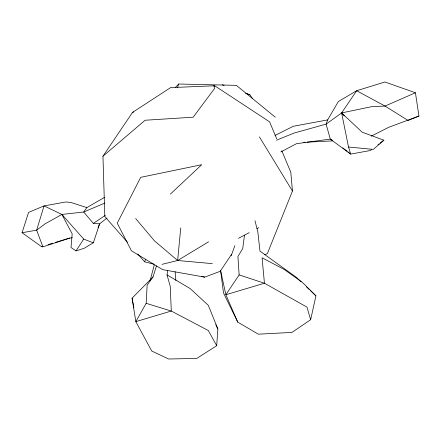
<?xml version="1.0" encoding="UTF-8"?>
<svg xmlns="http://www.w3.org/2000/svg" width="441" height="441" viewBox="0 0 441 441"><rect width="100%" height="100%" fill="white"/><g stroke="black" fill="none" stroke-linecap="round" stroke-linejoin="round"><path stroke-width="0.66" d="M167.718 270.3L167.018 274.875L190.121 288.546L208.306 305.321L217.848 328.969L216.713 345.7L196.807 358.417L168.605 359.007L151.698 350.992L135.839 321.627L146.164 303.325L147.151 285.046L153.01 276.954L156.489 265.884M161.979 264.346L177.629 260.504L180.749 227.92M244.468 235.29L242.743 248.487L237.914 256.519L239.127 274.897L225.858 294.748L237.743 322.123L258.354 334.184L291.964 332.42L310.64 319.725L315.938 295.839L302.52 282.499L284.125 269.39L262.07 257.803L264.446 283.227L306.969 307.118L310.64 319.725M231.134 255.824L234.882 245.67M150.056 280.823L154.196 265.195M72.324 237.754L69.667 238.096L42.882 246.861L41.471 246.618L22.05 232.727L28.582 212.419L44.039 205.914L65.841 201.978L70.929 202.474L86.849 207.595L104.44 197.419M177.425 87.858L178.677 84.016L236.354 85.345L275.267 117.185M42.882 246.861L36.658 230.174L44.039 205.914L61.883 214.436L72.186 233.851L71.001 247.511L76.006 250.879L84.088 248.327L93.338 242.793L99.616 223.857L107.091 217.953M153.986 264.203L144.642 261.827L145.513 259.385M276.518 140.199L294.136 133.044L326.108 124.119L341.615 112.924L356.664 90.73L385.043 106.072L408.096 120.47L418.95 116.044L415.428 92.764L384.916 81.993L356.664 90.73L338.324 101.557L327.652 119.913L326.108 124.119L330.281 139.113L350.689 154.107L370.457 150.486L371.531 149.664M281.771 150.772L290.779 172.161L292.455 191.025L267.351 253.647L264.793 254.606M98.029 227.573L99.616 223.857L93.349 223.378L83.691 212.016L61.883 214.436L44.949 223.923L36.658 230.174L22.05 232.727M76.006 250.879L83.713 239.105L61.883 214.436L62.931 215.307M237.743 322.123L223.493 292.951L220.616 270.669L231.453 254.507M127.449 242.263L104.82 216.52L102.957 156.213L132.532 112.394L170.595 87.61L214.695 85.775L269.578 121.832L276.733 138.816M86.849 207.595L83.691 212.016L104.793 203.081M175.325 87.478L178.677 84.016M216.713 345.7L208.279 330.507L171.301 311.037L135.839 321.627L132.091 298.138L153.01 276.954M170.342 194.139L201.697 164.714L140.701 177.337L117.251 223.179L131.412 250.764L162.679 269.66L204.685 277.124L220.671 271.132M344.272 115.989L341.615 112.924L362.138 132.162L383.874 140.21L373.329 149.389L348.517 147.018L341.615 112.924L372.105 106.573L385.043 106.072L415.428 92.764M102.957 156.213L145.106 120.244L193.208 117.201L214.646 88.354L214.695 85.775L213.4 86.188M377.97 144.731L379.045 143.909M380.114 143.088L383.874 140.21M93.349 223.378L105.278 215.39M135.657 218.56L154.488 240.863L177.629 260.504L208.604 241.811M280.823 151.952L296.523 143.683L330.281 139.113L332.117 139.973M238.52 238.289L249.242 232.661M256.982 228.598L258.768 227.661M371.289 136.137L388.753 127.284L418.95 116.044M275.002 135.426L293.364 126.253L327.652 119.913M132.532 112.394L133.821 111.97M41.471 246.618L42.783 246.221M48.03 244.634L52.617 243.25M55.241 242.456L69.667 238.096M303.739 142.294L305.117 142.228M307.173 142.129L332.58 140.899M177.629 260.504L212.341 263.619M201.35 276.275L204.685 277.124M146.164 303.325L171.301 311.037L170.237 286.303L167.018 274.875M239.127 274.897L264.446 283.227L225.858 294.748L220.616 270.669M222.176 84.733L224.111 85.438M246.089 93.448L249.964 94.859L252.632 98.773M245.565 93.255L249.964 94.859M83.713 239.105L93.338 242.793M342.844 147.884L347.028 151.202M348.076 152.035L350.689 154.107L348.517 147.018M301.071 281.749L296.611 277.521L259.975 251.133L257.809 231.768L254.959 220.676M306.523 286.915L309.494 289.731M310.486 290.674L315.938 295.839M137.857 254.104L144.642 261.827M259.407 136.864L292.455 191.025M215.792 324.675L217.848 328.969M132.091 298.138L133.888 307.906M175.094 271.733L175.854 280.476"/></g></svg>
